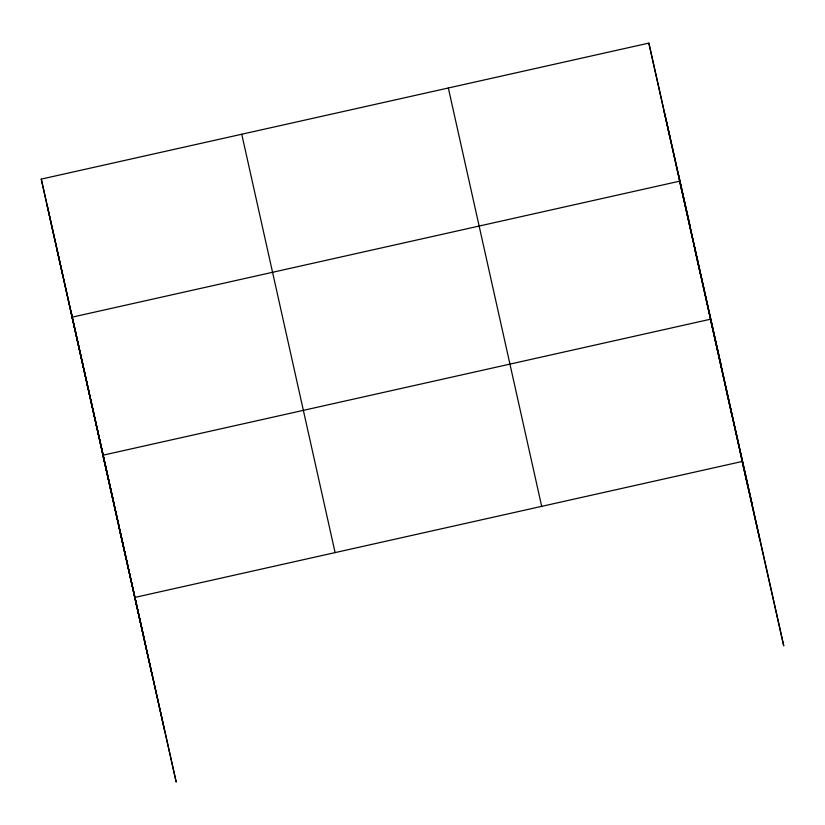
<?xml version="1.0" encoding="UTF-8"?>
<svg xmlns="http://www.w3.org/2000/svg" width="825" height="825" viewBox="0 0 825 825"><rect width="100%" height="100%" fill="white"/><g stroke="black" fill="none" stroke-linecap="round" stroke-linejoin="round"><path stroke-width="1.24" d="M41.25 179.118L176.158 781.894L41.25 179.118L648.842 43.106L690.401 227.514M134.599 597.486L742.191 461.474L783.75 645.882L678.624 175.271M664.238 112.138L670.127 138.229M721.205 365.578L679.645 181.17L72.053 317.182L113.613 501.59M695.052 250.202L700.93 276.293M752.008 503.642L710.449 319.234L102.867 455.235L144.416 639.643M726.32 390.349L732.198 416.439M56.657 248.15L62.535 274.24M118.728 526.36L124.616 552.451M666.497 121.45L759.846 539.808M648.842 43.106L748.069 487.565M448.336 87.997L541.685 506.354M241.756 134.238L335.105 552.595M71.032 311.283L164.381 729.64M47.128 205.208L152.254 675.819"/></g></svg>
